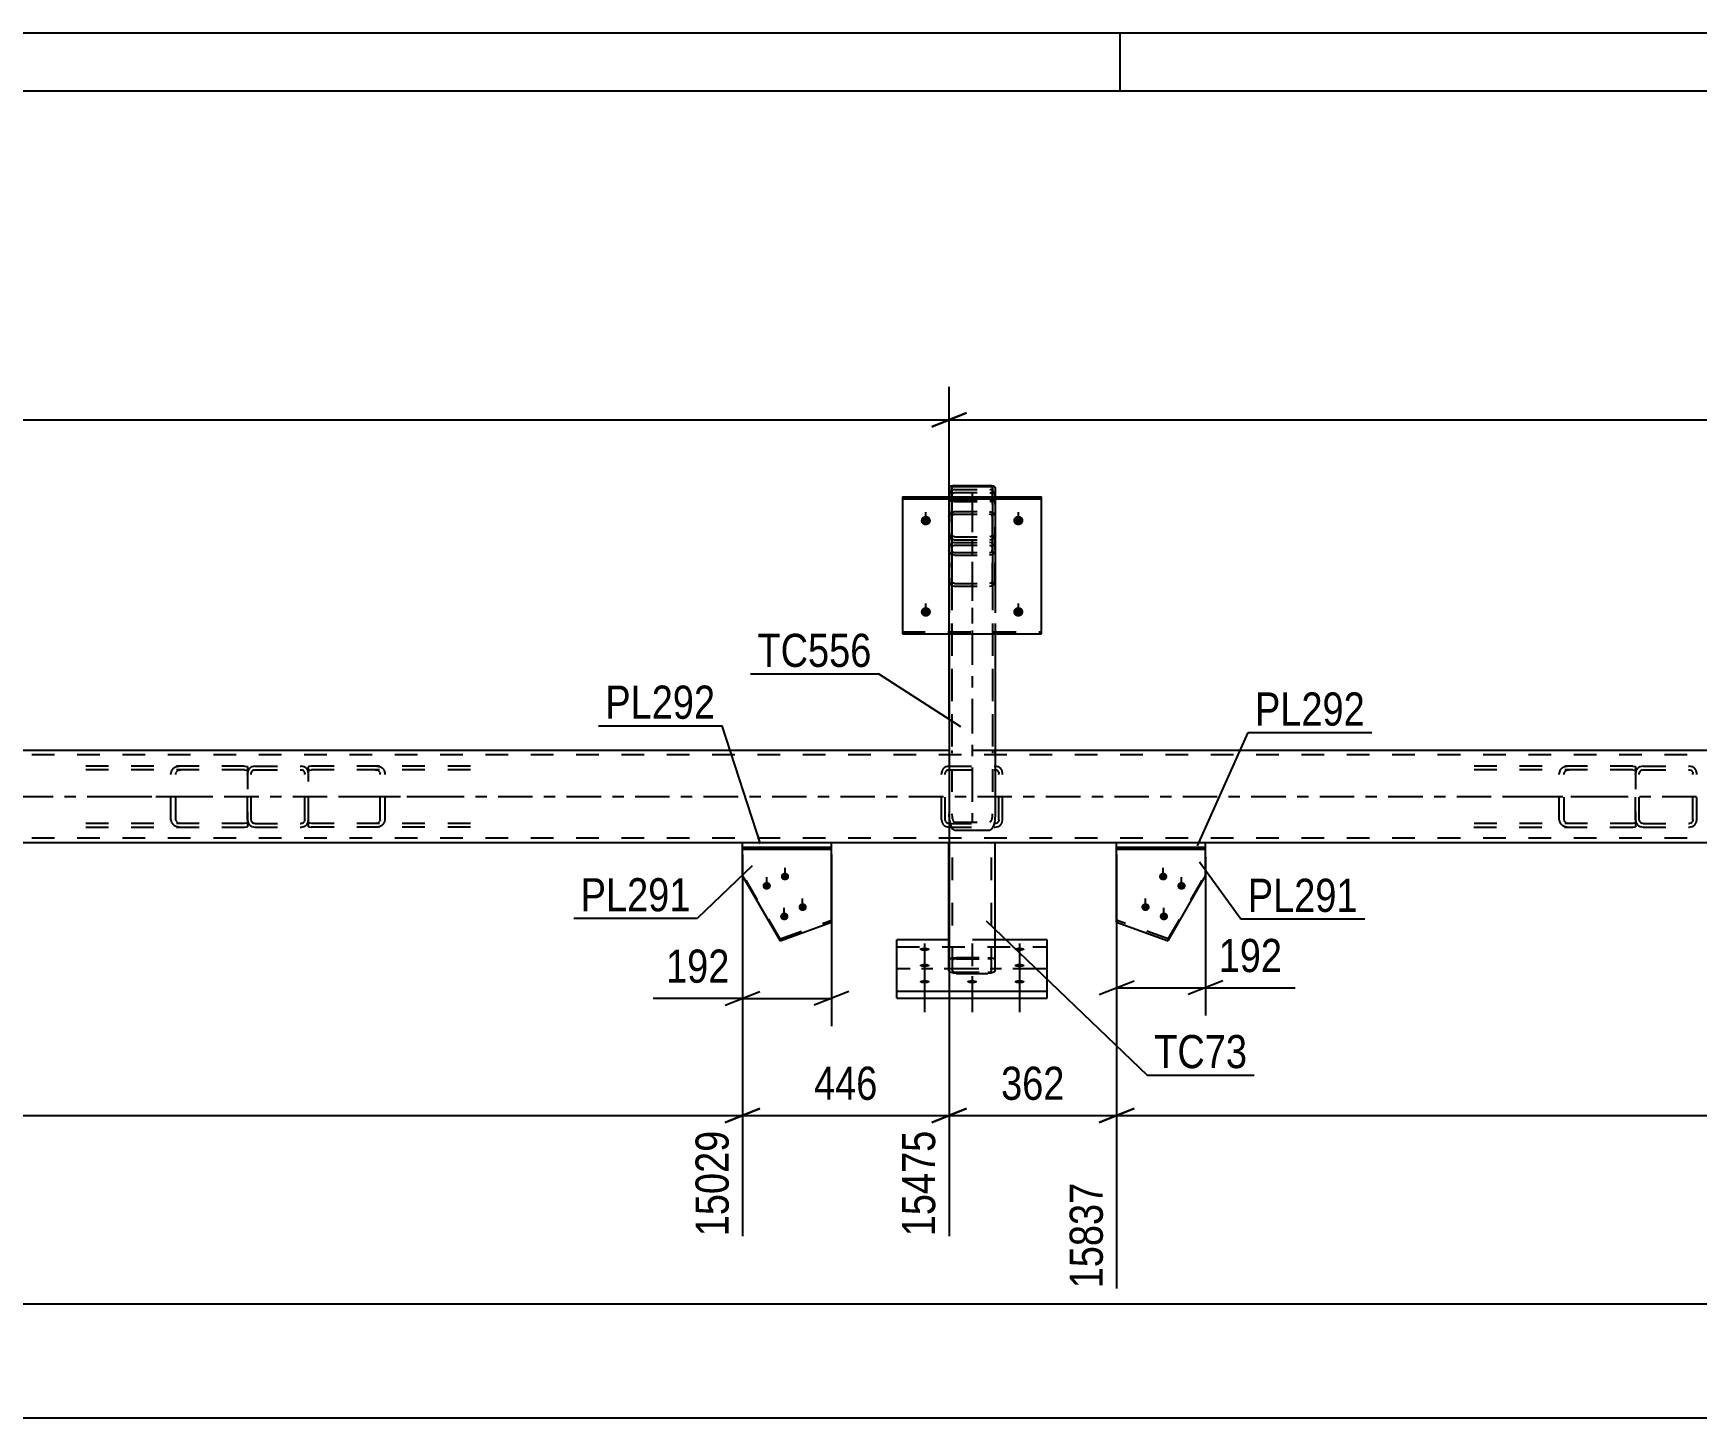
# Model space of a CAD drawing. Header units: millimetres. Extents: x -135 to 1054, y -647 to 194.
# Drawn here: x 540.4 to 684.2, y 74.4 to 194 of the extents above; entities that cross this region are included whole.
import ezdxf

# ---------------------------------------------------------------- set-up
doc = ezdxf.new("R2010")
doc.units = ezdxf.units.MM
doc.linetypes.add('DXK_LINE_DOT2', pattern=[3.9198, 1.9599, -1.9599])
doc.linetypes.add('DXK_LINE_DOT3', pattern=[5.9187, 2.979, -0.9799, 0.9799, -0.9799])
doc.styles.add('Arial Narrow', font='ARIALN.TTF', dxfattribs={"height": 0.2})

# ---------------------------------------------------------------- blocks, each defined once
blk = doc.blocks.new('Unknown-122571314-1162')
at = {"color": 5, "linetype": 'Continuous'}
for p, q in [((1054.37, 194), (-134.63, 194)), ((634.37, 189), (634.37, 194)), ((1049.37, 189), (-129.63, 189))]:
    blk.add_line(p, q, dxfattribs=at)
blk = doc.blocks.new('Part-122571314-6739 - 6554')
at = {"color": 2, "linetype": 'Continuous'}
for p, q in [((615.07, 110.61), (615.07, 115.66)), ((619.57, 115.66), (615.07, 115.66)), ((628.07, 115.66), (623.57, 115.66)), ((628.07, 110.61), (628.07, 115.66)), ((615.07, 111.22), (628.07, 111.22)), ((615.07, 110.61), (628.07, 110.61))]:
    blk.add_line(p, q, dxfattribs=at)
at = {"color": 7, "linetype": 'DXK_LINE_DOT2'}
for p, q in [((615.07, 115.06), (628.07, 115.06)), ((623.57, 115.66), (619.57, 115.66))]:
    blk.add_line(p, q, dxfattribs=at)
at = {"color": 7, "linetype": 'DXK_LINE_DOT3'}
blk.add_line((628.07, 113.14), (615.07, 113.14), dxfattribs=at)
blk = doc.blocks.new('Bolt-122571314-6560 - 6554')
at = {"linetype": 'Continuous'}
for points in [[(638.09, 121.47), (638.17, 121.46), (638.24, 121.44), (638.3, 121.4), (638.36, 121.35), (638.4, 121.3), (638.43, 121.23), (638.45, 121.16), (638.45, 121.09), (638.43, 121.02), (638.4, 120.96), (638.36, 120.9), (638.3, 120.85), (638.24, 120.82), (638.17, 120.8), (638.09, 120.79), (638.02, 120.8), (637.95, 120.82), (637.88, 120.85), (637.82, 120.9), (637.78, 120.96), (637.75, 121.02), (637.73, 121.09), (637.73, 121.16), (637.75, 121.23), (637.78, 121.3), (637.82, 121.35), (637.88, 121.4), (637.95, 121.44), (638.02, 121.46)], [(639.67, 120.66), (639.75, 120.65), (639.82, 120.63), (639.89, 120.59), (639.94, 120.55), (639.99, 120.49), (640.02, 120.42), (640.03, 120.36), (640.03, 120.28), (640.02, 120.22), (639.99, 120.15), (639.94, 120.09), (639.89, 120.05), (639.82, 120.01), (639.75, 119.99), (639.67, 119.98), (639.6, 119.99), (639.53, 120.01), (639.46, 120.05), (639.41, 120.09), (639.36, 120.15), (639.33, 120.22), (639.32, 120.28), (639.32, 120.36), (639.33, 120.42), (639.36, 120.49), (639.41, 120.55), (639.46, 120.59), (639.53, 120.63), (639.6, 120.65)], [(636.57, 118.82), (636.64, 118.81), (636.71, 118.79), (636.78, 118.76), (636.83, 118.71), (636.88, 118.65), (636.91, 118.59), (636.92, 118.52), (636.92, 118.45), (636.91, 118.38), (636.88, 118.31), (636.83, 118.26), (636.78, 118.21), (636.71, 118.17), (636.64, 118.15), (636.57, 118.15), (636.49, 118.15), (636.42, 118.17), (636.35, 118.21), (636.3, 118.26), (636.25, 118.31), (636.22, 118.38), (636.21, 118.45), (636.21, 118.52), (636.22, 118.59), (636.25, 118.65), (636.3, 118.71), (636.35, 118.76), (636.42, 118.79), (636.49, 118.81)], [(638.15, 118.02), (638.22, 118.01), (638.29, 117.99), (638.36, 117.95), (638.41, 117.9), (638.46, 117.85), (638.49, 117.78), (638.51, 117.71), (638.51, 117.64), (638.49, 117.57), (638.46, 117.51), (638.41, 117.45), (638.36, 117.4), (638.29, 117.37), (638.22, 117.35), (638.15, 117.34), (638.07, 117.35), (638, 117.37), (637.94, 117.4), (637.88, 117.45), (637.84, 117.51), (637.81, 117.57), (637.79, 117.64), (637.79, 117.71), (637.81, 117.78), (637.84, 117.85), (637.88, 117.9), (637.94, 117.95), (638, 117.99), (638.07, 118.01)]]:
    blk.add_hatch(color=1, dxfattribs=at).paths.add_polyline_path(points)
at = {"color": 1, "linetype": 'Continuous'}
for p, q in [((638.09, 120.85), (638.09, 121.88)), ((639.67, 120.05), (639.67, 121.07)), ((636.57, 118.21), (636.57, 119.24)), ((638.15, 117.4), (638.15, 118.43))]:
    blk.add_line(p, q, dxfattribs=at)
blk = doc.blocks.new('Bolt-122571314-6561 - 6554')
at = {"linetype": 'Continuous'}
for points in [[(617.47, 114.69), (617.38, 114.69), (617.29, 114.7), (617.21, 114.72), (617.15, 114.74), (617.09, 114.77), (617.05, 114.79), (617.04, 114.83), (617.04, 114.86), (617.05, 114.89), (617.09, 114.92), (617.15, 114.94), (617.21, 114.96), (617.29, 114.98), (617.38, 114.99), (617.47, 114.99), (617.56, 114.99), (617.65, 114.98), (617.73, 114.96), (617.8, 114.94), (617.85, 114.92), (617.89, 114.89), (617.91, 114.86), (617.91, 114.83), (617.89, 114.79), (617.85, 114.77), (617.8, 114.74), (617.73, 114.72), (617.65, 114.7), (617.56, 114.69)], [(625.67, 114.69), (625.58, 114.69), (625.49, 114.7), (625.41, 114.72), (625.35, 114.74), (625.29, 114.77), (625.25, 114.79), (625.24, 114.83), (625.24, 114.86), (625.25, 114.89), (625.29, 114.92), (625.35, 114.94), (625.41, 114.96), (625.49, 114.98), (625.58, 114.99), (625.67, 114.99), (625.76, 114.99), (625.85, 114.98), (625.93, 114.96), (626, 114.94), (626.05, 114.92), (626.09, 114.89), (626.11, 114.86), (626.11, 114.83), (626.09, 114.79), (626.05, 114.77), (626, 114.74), (625.93, 114.72), (625.85, 114.7), (625.76, 114.69)], [(617.47, 113.29), (617.38, 113.29), (617.29, 113.3), (617.21, 113.32), (617.15, 113.34), (617.09, 113.36), (617.05, 113.39), (617.04, 113.42), (617.04, 113.45), (617.05, 113.49), (617.09, 113.51), (617.15, 113.54), (617.21, 113.56), (617.29, 113.58), (617.38, 113.59), (617.47, 113.59), (617.56, 113.59), (617.65, 113.58), (617.73, 113.56), (617.8, 113.54), (617.85, 113.51), (617.89, 113.49), (617.91, 113.45), (617.91, 113.42), (617.89, 113.39), (617.85, 113.36), (617.8, 113.34), (617.73, 113.32), (617.65, 113.3), (617.56, 113.29)], [(617.47, 111.89), (617.38, 111.89), (617.29, 111.9), (617.21, 111.91), (617.15, 111.94), (617.09, 111.96), (617.05, 111.99), (617.04, 112.02), (617.04, 112.05), (617.05, 112.08), (617.09, 112.11), (617.15, 112.14), (617.21, 112.16), (617.29, 112.17), (617.38, 112.18), (617.47, 112.19), (617.56, 112.18), (617.65, 112.17), (617.73, 112.16), (617.8, 112.14), (617.85, 112.11), (617.89, 112.08), (617.91, 112.05), (617.91, 112.02), (617.89, 111.99), (617.85, 111.96), (617.8, 111.94), (617.73, 111.91), (617.65, 111.9), (617.56, 111.89)], [(621.57, 111.89), (621.48, 111.89), (621.39, 111.9), (621.31, 111.91), (621.25, 111.94), (621.19, 111.96), (621.15, 111.99), (621.14, 112.02), (621.14, 112.05), (621.15, 112.08), (621.19, 112.11), (621.25, 112.14), (621.31, 112.16), (621.39, 112.17), (621.48, 112.18), (621.57, 112.19), (621.66, 112.18), (621.75, 112.17), (621.83, 112.16), (621.9, 112.14), (621.95, 112.11), (621.99, 112.08), (622.01, 112.05), (622.01, 112.02), (621.99, 111.99), (621.95, 111.96), (621.9, 111.94), (621.83, 111.91), (621.75, 111.9), (621.66, 111.89)], [(625.67, 113.29), (625.58, 113.29), (625.49, 113.3), (625.41, 113.32), (625.35, 113.34), (625.29, 113.36), (625.25, 113.39), (625.24, 113.42), (625.24, 113.45), (625.25, 113.49), (625.29, 113.51), (625.35, 113.54), (625.41, 113.56), (625.49, 113.58), (625.58, 113.59), (625.67, 113.59), (625.76, 113.59), (625.85, 113.58), (625.93, 113.56), (626, 113.54), (626.05, 113.51), (626.09, 113.49), (626.11, 113.45), (626.11, 113.42), (626.09, 113.39), (626.05, 113.36), (626, 113.34), (625.93, 113.32), (625.85, 113.3), (625.76, 113.29)], [(625.67, 111.89), (625.58, 111.89), (625.49, 111.9), (625.41, 111.91), (625.35, 111.94), (625.29, 111.96), (625.25, 111.99), (625.24, 112.02), (625.24, 112.05), (625.25, 112.08), (625.29, 112.11), (625.35, 112.14), (625.41, 112.16), (625.49, 112.17), (625.58, 112.18), (625.67, 112.19), (625.76, 112.18), (625.85, 112.17), (625.93, 112.16), (626, 112.14), (626.05, 112.11), (626.09, 112.08), (626.11, 112.05), (626.11, 112.02), (626.09, 111.99), (626.05, 111.96), (626, 111.94), (625.93, 111.91), (625.85, 111.9), (625.76, 111.89)]]:
    blk.add_hatch(color=1, dxfattribs=at).paths.add_polyline_path(points)
at = {"color": 1, "linetype": 'Continuous'}
for p, q in [((617.47, 115.33), (617.47, 112.21)), ((625.67, 115.33), (625.67, 112.21)), ((617.47, 113.93), (617.47, 110.81)), ((625.67, 113.93), (625.67, 110.81)), ((617.47, 112.53), (617.47, 109.41)), ((621.57, 112.53), (621.57, 109.41)), ((625.67, 112.53), (625.67, 109.41))]:
    blk.add_line(p, q, dxfattribs=at)
at = {"color": 1, "linetype": 'DXK_LINE_DOT2'}
blk.add_line((621.57, 115.33), (621.57, 112.21), dxfattribs=at)
blk = doc.blocks.new('Part-122571314-6630 - 6554')
at = {"color": 7, "linetype": 'DXK_LINE_DOT2'}
for p, q in [((678.98, 130.28), (678.93, 130.03)), ((678.93, 126.03), (678.93, 130.03)), ((679.25, 130.03), (679.28, 130.15)), ((679.25, 126.03), (679.25, 130.03)), ((679.57, 130.67), (679.33, 130.62)), ((679.45, 130.33), (679.57, 130.35)), ((679.57, 130.67), (683.57, 130.67)), ((679.57, 130.35), (683.57, 130.35)), ((683.82, 130.62), (683.57, 130.67)), ((683.57, 130.35), (683.7, 130.33)), ((683.87, 130.15), (683.89, 130.03)), ((683.89, 126.03), (683.89, 130.03)), ((684.21, 130.03), (684.16, 130.28)), ((684.21, 126.03), (684.21, 130.03)), ((678.93, 126.03), (678.98, 125.79)), ((679.28, 125.91), (679.25, 126.03)), ((679.33, 125.44), (679.57, 125.39)), ((679.57, 125.71), (679.45, 125.74)), ((679.57, 125.71), (683.57, 125.71)), ((679.57, 125.39), (683.57, 125.39)), ((683.7, 125.74), (683.57, 125.71)), ((683.57, 125.39), (683.82, 125.44)), ((683.89, 126.03), (683.87, 125.91)), ((684.16, 125.79), (684.21, 126.03))]:
    blk.add_line(p, q, dxfattribs=at)
at = {"color": 7, "linetype": 'DXK_LINE_DOT3'}
blk.add_line((681.57, 128.03), (681.57, 128.03), dxfattribs=at)
at = {"color": 7, "linetype": 'DXK_LINE_DOT2'}
for centre, radius, start, end in [((679.57, 130.03), 0.64, 112.5, 157.5), ((679.57, 130.03), 0.32, 112.5, 157.5), ((683.57, 130.03), 0.32, 22.5, 67.5), ((683.57, 130.03), 0.64, 22.5, 67.5), ((679.57, 126.03), 0.64, 202.5, 247.5), ((679.57, 126.03), 0.32, 202.5, 247.5), ((683.57, 126.03), 0.32, 292.5, 337.5), ((683.57, 126.03), 0.64, 292.5, 337.5)]:
    blk.add_arc(centre, radius, start, end, dxfattribs=at)
blk = doc.blocks.new('Part-122571314-6631 - 6554')
at = {"color": 7, "linetype": 'DXK_LINE_DOT2'}
for p, q in [((558.98, 130.28), (558.93, 130.03)), ((558.93, 126.03), (558.93, 130.03)), ((559.25, 130.03), (559.28, 130.15)), ((559.25, 126.03), (559.25, 130.03)), ((559.57, 130.67), (559.33, 130.62)), ((559.45, 130.33), (559.57, 130.35)), ((559.57, 130.67), (563.57, 130.67)), ((559.57, 130.35), (563.57, 130.35)), ((563.82, 130.62), (563.57, 130.67)), ((563.57, 130.35), (563.7, 130.33)), ((563.87, 130.15), (563.89, 130.03)), ((563.89, 126.03), (563.89, 130.03)), ((564.21, 130.03), (564.16, 130.28)), ((564.21, 126.03), (564.21, 130.03)), ((558.93, 126.03), (558.98, 125.79)), ((559.28, 125.91), (559.25, 126.03)), ((559.33, 125.44), (559.57, 125.39)), ((559.57, 125.71), (559.45, 125.74)), ((559.57, 125.71), (563.57, 125.71)), ((559.57, 125.39), (563.57, 125.39)), ((563.7, 125.74), (563.57, 125.71)), ((563.57, 125.39), (563.82, 125.44)), ((563.89, 126.03), (563.87, 125.91)), ((564.16, 125.79), (564.21, 126.03))]:
    blk.add_line(p, q, dxfattribs=at)
at = {"color": 7, "linetype": 'DXK_LINE_DOT3'}
blk.add_line((561.57, 128.03), (561.57, 128.03), dxfattribs=at)
at = {"color": 7, "linetype": 'DXK_LINE_DOT2'}
for centre, radius, start, end in [((559.57, 130.03), 0.64, 112.5, 157.5), ((559.57, 130.03), 0.32, 112.5, 157.5), ((563.57, 130.03), 0.32, 22.5, 67.5), ((563.57, 130.03), 0.64, 22.5, 67.5), ((559.57, 126.03), 0.64, 202.5, 247.5), ((559.57, 126.03), 0.32, 202.5, 247.5), ((563.57, 126.03), 0.32, 292.5, 337.5), ((563.57, 126.03), 0.64, 292.5, 337.5)]:
    blk.add_arc(centre, radius, start, end, dxfattribs=at)
blk = doc.blocks.new('Part-122571314-6567 - 6554')
at = {"color": 7, "linetype": 'DXK_LINE_DOT2'}
for p, q in [((619.62, 154.24), (619.58, 154.04)), ((619.58, 154.04), (619.58, 150.75)), ((619.73, 154.41), (619.62, 154.24)), ((619.88, 154.52), (619.73, 154.41)), ((619.82, 154.04), (619.84, 154.14)), ((619.82, 154.04), (619.82, 149.36)), ((619.82, 150.75), (619.82, 154.04)), ((619.84, 154.14), (619.89, 154.23)), ((620.06, 154.56), (619.88, 154.52)), ((619.89, 154.23), (619.97, 154.28)), ((619.97, 154.28), (620.06, 154.3)), ((620.06, 154.56), (623.1, 154.56)), ((620.06, 154.3), (623.1, 154.3)), ((623.29, 154.52), (623.1, 154.56)), ((623.1, 154.3), (623.2, 154.28)), ((623.2, 154.28), (623.27, 154.23)), ((623.27, 154.23), (623.33, 154.14)), ((623.44, 154.41), (623.29, 154.52)), ((623.33, 154.14), (623.34, 154.04)), ((623.34, 149.36), (623.34, 154.04)), ((623.34, 150.75), (623.34, 154.04)), ((623.55, 154.24), (623.44, 154.41)), ((623.58, 154.04), (623.55, 154.24)), ((623.58, 154.04), (623.58, 150.75)), ((623.58, 149.36), (623.58, 153.93)), ((619.58, 149.36), (619.58, 153.71)), ((619.58, 146.28), (619.58, 150.75)), ((619.58, 150.75), (619.62, 150.55)), ((619.62, 150.55), (619.73, 150.38)), ((619.73, 150.38), (619.88, 150.27)), ((619.82, 146.28), (619.82, 150.75)), ((619.84, 150.65), (619.82, 150.75)), ((619.89, 150.57), (619.84, 150.65)), ((619.88, 150.27), (620.06, 150.23)), ((619.97, 150.51), (619.89, 150.57)), ((620.06, 150.49), (619.97, 150.51)), ((620.06, 150.49), (623.1, 150.49)), ((620.06, 150.23), (623.1, 150.23)), ((623.2, 150.51), (623.1, 150.49)), ((623.1, 150.23), (623.29, 150.27)), ((623.27, 150.57), (623.2, 150.51)), ((623.33, 150.65), (623.27, 150.57)), ((623.29, 150.27), (623.44, 150.38)), ((623.34, 150.75), (623.33, 150.65)), ((623.34, 146.28), (623.34, 150.75)), ((623.44, 150.38), (623.55, 150.55)), ((623.55, 150.55), (623.58, 150.75)), ((623.58, 146.28), (623.58, 150.75))]:
    blk.add_line(p, q, dxfattribs=at)
blk = doc.blocks.new('Part-122571314-6576 - 6554')
at = {"color": 2, "linetype": 'Continuous'}
for p, q in [((641.76, 124.03), (634.07, 124.03)), ((634.07, 123.63), (634.07, 124.03)), ((641.76, 123.63), (641.76, 124.03)), ((641.76, 123.63), (634.07, 123.63))]:
    blk.add_line(p, q, dxfattribs=at)
blk = doc.blocks.new('Part-122571314-6581 - 6554')
at = {"color": 7, "linetype": 'DXK_LINE_DOT2'}
for p, q in [((619.61, 152.38), (619.71, 152.52)), ((619.71, 152.52), (619.87, 152.62)), ((619.87, 152.62), (620.05, 152.66)), ((620.05, 152.43), (619.96, 152.41)), ((620.05, 152.66), (623.09, 152.66)), ((620.05, 152.43), (623.09, 152.43)), ((623.09, 152.66), (623.28, 152.62)), ((623.18, 152.41), (623.09, 152.43)), ((623.28, 152.62), (623.43, 152.52)), ((623.43, 152.52), (623.54, 152.38)), ((619.57, 152.21), (619.61, 152.38)), ((619.57, 152.21), (619.57, 146.67)), ((619.83, 152.29), (619.81, 152.21)), ((619.81, 152.21), (619.81, 146.67)), ((619.88, 152.36), (619.83, 152.29)), ((619.96, 152.41), (619.88, 152.36)), ((623.26, 152.36), (623.18, 152.41)), ((623.31, 152.29), (623.26, 152.36)), ((623.33, 152.21), (623.31, 152.29)), ((623.33, 152.21), (623.33, 146.67)), ((623.54, 152.38), (623.57, 152.21)), ((623.57, 152.21), (623.57, 146.67)), ((619.61, 149.7), (619.57, 149.53)), ((619.71, 149.85), (619.61, 149.7)), ((619.87, 149.95), (619.71, 149.85)), ((619.81, 149.53), (619.83, 149.62)), ((619.83, 149.62), (619.88, 149.69)), ((620.05, 149.98), (619.87, 149.95)), ((619.88, 149.69), (619.96, 149.74)), ((619.96, 149.74), (620.05, 149.76)), ((620.05, 149.98), (623.09, 149.98)), ((620.05, 149.76), (623.09, 149.76)), ((623.28, 149.95), (623.09, 149.98)), ((623.09, 149.76), (623.18, 149.74)), ((623.18, 149.74), (623.26, 149.69)), ((623.26, 149.69), (623.31, 149.62)), ((623.43, 149.85), (623.28, 149.95)), ((623.31, 149.62), (623.33, 149.53)), ((623.54, 149.7), (623.43, 149.85)), ((623.57, 149.53), (623.54, 149.7)), ((619.61, 149.18), (619.57, 149.35)), ((619.71, 149.03), (619.61, 149.18)), ((619.87, 148.93), (619.71, 149.03)), ((619.81, 149.35), (619.83, 149.26)), ((619.83, 149.26), (619.88, 149.19)), ((620.05, 148.9), (619.87, 148.93)), ((619.88, 149.19), (619.96, 149.14)), ((619.96, 149.14), (620.05, 149.12)), ((620.05, 149.12), (623.09, 149.12)), ((620.05, 148.9), (623.09, 148.9)), ((623.09, 149.12), (623.18, 149.14)), ((623.28, 148.93), (623.09, 148.9)), ((623.18, 149.14), (623.26, 149.19)), ((623.26, 149.19), (623.31, 149.26)), ((623.43, 149.03), (623.28, 148.93)), ((623.31, 149.26), (623.33, 149.35)), ((623.54, 149.18), (623.43, 149.03)), ((623.57, 149.35), (623.54, 149.18)), ((619.57, 146.67), (619.61, 146.5)), ((619.83, 146.59), (619.81, 146.67)), ((623.33, 146.67), (623.31, 146.59)), ((623.54, 146.5), (623.57, 146.67)), ((619.61, 146.5), (619.71, 146.35)), ((619.71, 146.35), (619.87, 146.26)), ((619.88, 146.51), (619.83, 146.59)), ((619.87, 146.26), (620.05, 146.22)), ((619.96, 146.47), (619.88, 146.51)), ((620.05, 146.45), (619.96, 146.47)), ((620.05, 146.45), (623.09, 146.45)), ((620.05, 146.22), (623.09, 146.22)), ((623.18, 146.47), (623.09, 146.45)), ((623.09, 146.22), (623.28, 146.26)), ((623.26, 146.51), (623.18, 146.47)), ((623.31, 146.59), (623.26, 146.51)), ((623.28, 146.26), (623.43, 146.35)), ((623.43, 146.35), (623.54, 146.5))]:
    blk.add_line(p, q, dxfattribs=at)
blk = doc.blocks.new('Part-122571314-6636 - 6554')
at = {"color": 7, "linetype": 'DXK_LINE_DOT2'}
for p, q in [((564.47, 130.67), (564.21, 130.63)), ((564.21, 125.43), (564.21, 130.63)), ((564.21, 130.28), (564.3, 130.33)), ((564.3, 130.33), (564.47, 130.35)), ((578.2, 130.67), (564.47, 130.67)), ((578.2, 130.35), (564.47, 130.35)), ((570.3, 130.62), (569.96, 130.67)), ((569.96, 130.35), (570.13, 130.33)), ((570.37, 130.15), (570.4, 130.03)), ((570.4, 126.03), (570.4, 130.03)), ((570.84, 130.03), (570.77, 130.28)), ((570.84, 126.03), (570.84, 130.03)), ((564.3, 125.74), (564.21, 125.78)), ((564.21, 125.43), (564.47, 125.39)), ((564.47, 125.71), (564.3, 125.74)), ((578.2, 125.71), (564.47, 125.71)), ((578.2, 125.39), (564.47, 125.39)), ((570.13, 125.74), (569.96, 125.71)), ((569.96, 125.39), (570.3, 125.44)), ((570.4, 126.03), (570.37, 125.91)), ((570.77, 125.79), (570.84, 126.03))]:
    blk.add_line(p, q, dxfattribs=at)
at = {"color": 7, "linetype": 'DXK_LINE_DOT3'}
blk.add_line((567.22, 128.03), (575.45, 128.03), dxfattribs=at)
at = {"color": 7, "linetype": 'DXK_LINE_DOT2'}
for centre, radius, start, end in [((570.03, 129.94), 0.401, 32.4104, 75.4453), ((570.1, 129.85), 0.802, 32.4104, 75.4453), ((570.03, 126.12), 0.401, 284.5547, 327.5896), ((570.1, 126.22), 0.802, 284.5547, 327.5896)]:
    blk.add_arc(centre, radius, start, end, dxfattribs=at)
blk = doc.blocks.new('Part-122571314-6639 - 6554')
at = {"color": 7, "linetype": 'DXK_LINE_DOT2'}
for p, q in [((558.68, 130.67), (544.95, 130.67)), ((558.68, 130.35), (544.95, 130.35)), ((552.37, 130.28), (552.31, 130.03)), ((552.31, 126.03), (552.31, 130.03)), ((552.75, 130.03), (552.78, 130.15)), ((552.75, 126.03), (552.75, 130.03)), ((553.18, 130.67), (552.85, 130.62)), ((553.02, 130.33), (553.18, 130.35)), ((558.68, 130.67), (558.93, 130.63)), ((558.68, 130.35), (558.84, 130.33)), ((558.84, 130.33), (558.93, 130.28)), ((558.93, 130.63), (558.93, 125.43)), ((558.68, 125.71), (544.95, 125.71)), ((544.95, 125.39), (558.68, 125.39)), ((552.31, 126.03), (552.37, 125.79)), ((552.78, 125.91), (552.75, 126.03)), ((552.85, 125.44), (553.18, 125.39)), ((553.18, 125.71), (553.02, 125.74)), ((558.84, 125.74), (558.68, 125.71)), ((558.68, 125.39), (558.93, 125.43)), ((558.93, 125.78), (558.84, 125.74))]:
    blk.add_line(p, q, dxfattribs=at)
at = {"color": 7, "linetype": 'DXK_LINE_DOT3'}
blk.add_line((547.69, 128.03), (555.93, 128.03), dxfattribs=at)
at = {"color": 7, "linetype": 'DXK_LINE_DOT2'}
for centre, radius, start, end in [((553.05, 129.85), 0.802, 104.5547, 147.5896), ((553.12, 129.94), 0.401, 104.5547, 147.5896), ((553.05, 126.22), 0.802, 212.4104, 255.4453), ((553.12, 126.12), 0.401, 212.4104, 255.4453)]:
    blk.add_arc(centre, radius, start, end, dxfattribs=at)
blk = doc.blocks.new('Bolt-122571314-6775 - 6554')
at = {"linetype": 'Continuous'}
for points in [[(625.57, 152.3), (625.66, 152.29), (625.75, 152.26), (625.83, 152.22), (625.9, 152.16), (625.95, 152.09), (625.99, 152.01), (626.01, 151.93), (626.01, 151.84), (625.99, 151.76), (625.95, 151.68), (625.9, 151.61), (625.83, 151.55), (625.75, 151.51), (625.66, 151.48), (625.57, 151.47), (625.48, 151.48), (625.39, 151.51), (625.31, 151.55), (625.25, 151.61), (625.19, 151.68), (625.15, 151.76), (625.14, 151.84), (625.14, 151.93), (625.15, 152.01), (625.19, 152.09), (625.25, 152.16), (625.31, 152.22), (625.39, 152.26), (625.48, 152.29)], [(625.57, 144.41), (625.66, 144.4), (625.75, 144.37), (625.83, 144.33), (625.9, 144.27), (625.95, 144.2), (625.99, 144.12), (626.01, 144.04), (626.01, 143.95), (625.99, 143.86), (625.95, 143.79), (625.9, 143.72), (625.83, 143.66), (625.75, 143.61), (625.66, 143.59), (625.57, 143.58), (625.48, 143.59), (625.39, 143.61), (625.31, 143.66), (625.25, 143.72), (625.19, 143.79), (625.15, 143.86), (625.14, 143.95), (625.14, 144.04), (625.15, 144.12), (625.19, 144.2), (625.25, 144.27), (625.31, 144.33), (625.39, 144.37), (625.48, 144.4)]]:
    blk.add_hatch(color=1, dxfattribs=at).paths.add_polyline_path(points)
at = {"color": 1, "linetype": 'Continuous'}
for p, q in [((625.57, 151.54), (625.57, 152.61)), ((625.57, 143.65), (625.57, 144.72))]:
    blk.add_line(p, q, dxfattribs=at)
blk = doc.blocks.new('Part-122571314-6648 - 6554')
at = {"color": 7, "linetype": 'DXK_LINE_DOT2'}
for p, q in [((601.73, 123.63), (601.73, 123.65)), ((601.73, 123.65), (609.43, 123.65)), ((601.73, 123.63), (601.73, 123.65)), ((609.43, 123.63), (609.43, 123.65)), ((609.43, 123.63), (609.43, 123.65)), ((604.97, 115.73), (601.73, 121.35)), ((604.97, 115.73), (609.43, 117.35)), ((604.97, 115.56), (604.97, 115.73))]:
    blk.add_line(p, q, dxfattribs=at)
at = {"color": 2, "linetype": 'Continuous'}
for p, q in [((601.73, 121.18), (601.73, 123.63)), ((601.73, 123.49), (609.43, 123.49)), ((609.43, 117.18), (609.43, 123.63)), ((601.73, 121.18), (604.97, 115.56)), ((604.97, 115.56), (609.43, 117.18))]:
    blk.add_line(p, q, dxfattribs=at)
blk = doc.blocks.new('Part-122571314-6649 - 6554')
at = {"color": 7, "linetype": 'DXK_LINE_DOT2'}
for p, q in [((634.07, 123.63), (634.07, 123.65)), ((634.07, 123.65), (641.76, 123.65)), ((634.07, 123.63), (634.07, 123.65)), ((641.76, 123.63), (641.76, 123.65)), ((641.76, 123.63), (641.76, 123.65)), ((638.52, 115.73), (641.76, 121.34)), ((638.52, 115.73), (634.07, 117.35)), ((638.52, 115.56), (638.52, 115.73))]:
    blk.add_line(p, q, dxfattribs=at)
at = {"color": 2, "linetype": 'Continuous'}
for p, q in [((634.07, 117.18), (634.07, 123.63)), ((634.07, 123.49), (641.76, 123.49)), ((641.76, 121.18), (641.76, 123.63)), ((638.52, 115.56), (641.76, 121.18)), ((634.07, 117.18), (638.52, 115.56))]:
    blk.add_line(p, q, dxfattribs=at)
blk = doc.blocks.new('Part-122571314-6656 - 6554')
at = {"color": 7, "linetype": 'DXK_LINE_DOT2'}
for p, q in [((820.57, 131.63), (0.57, 131.63)), ((623.58, 132.03), (619.58, 132.03)), ((820.57, 124.43), (0.57, 124.43)), ((609.43, 124.03), (601.73, 124.03)), ((623.51, 124.03), (619.63, 124.03)), ((641.76, 124.03), (634.07, 124.03))]:
    blk.add_line(p, q, dxfattribs=at)
at = {"color": 2, "linetype": 'Continuous'}
for p, q in [((619.58, 132.03), (443.57, 132.03)), ((799.57, 132.03), (623.58, 132.03)), ((601.73, 124.03), (472.25, 124.03)), ((619.63, 124.03), (609.43, 124.03)), ((634.07, 124.03), (623.51, 124.03)), ((770.93, 124.03), (641.76, 124.03))]:
    blk.add_line(p, q, dxfattribs=at)
at = {"color": 7, "linetype": 'DXK_LINE_DOT3'}
blk.add_line((0.57, 128.03), (820.57, 128.03), dxfattribs=at)
blk = doc.blocks.new('Part-122571314-6674 - 6554')
at = {"color": 7, "linetype": 'DXK_LINE_DOT2'}
for p, q in [((678.68, 130.67), (664.95, 130.67)), ((678.68, 130.35), (664.95, 130.35)), ((672.37, 130.28), (672.31, 130.03)), ((672.31, 126.03), (672.31, 130.03)), ((672.75, 130.03), (672.78, 130.15)), ((672.75, 126.03), (672.75, 130.03)), ((673.18, 130.67), (672.85, 130.62)), ((673.02, 130.33), (673.18, 130.35)), ((678.68, 130.67), (678.93, 130.63)), ((678.68, 130.35), (678.84, 130.33)), ((678.84, 130.33), (678.93, 130.28)), ((678.93, 130.63), (678.93, 125.43)), ((678.68, 125.71), (664.95, 125.71)), ((664.95, 125.39), (678.68, 125.39)), ((672.31, 126.03), (672.37, 125.79)), ((672.78, 125.91), (672.75, 126.03)), ((672.85, 125.44), (673.18, 125.39)), ((673.18, 125.71), (673.02, 125.74)), ((678.84, 125.74), (678.68, 125.71)), ((678.68, 125.39), (678.93, 125.43)), ((678.93, 125.78), (678.84, 125.74))]:
    blk.add_line(p, q, dxfattribs=at)
at = {"color": 7, "linetype": 'DXK_LINE_DOT3'}
blk.add_line((667.69, 128.03), (675.93, 128.03), dxfattribs=at)
at = {"color": 7, "linetype": 'DXK_LINE_DOT2'}
for centre, radius, start, end in [((673.05, 129.85), 0.802, 104.5547, 147.5896), ((673.12, 129.94), 0.401, 104.5547, 147.5896), ((673.05, 126.22), 0.802, 212.4104, 255.4453), ((673.12, 126.12), 0.401, 212.4104, 255.4453)]:
    blk.add_arc(centre, radius, start, end, dxfattribs=at)
blk = doc.blocks.new('Part-122571314-6744 - 6554')
at = {"color": 2, "linetype": 'Continuous'}
for p, q in [((619.62, 154.81), (619.58, 154.75)), ((619.58, 154.75), (619.58, 153.93)), ((619.73, 154.87), (619.62, 154.81)), ((619.88, 154.9), (619.73, 154.87)), ((619.82, 154.75), (619.84, 154.78)), ((619.82, 153.93), (619.82, 154.75)), ((619.84, 154.78), (619.89, 154.81)), ((620.06, 154.91), (619.88, 154.9)), ((619.89, 154.81), (619.97, 154.83)), ((619.97, 154.83), (620.06, 154.83)), ((620.06, 154.91), (623.1, 154.91)), ((620.06, 154.83), (623.1, 154.83)), ((623.29, 154.9), (623.1, 154.91)), ((623.1, 154.83), (623.2, 154.83)), ((623.2, 154.83), (623.27, 154.81)), ((623.27, 154.81), (623.33, 154.78)), ((623.44, 154.87), (623.29, 154.9)), ((623.33, 154.78), (623.34, 154.75)), ((623.34, 153.93), (623.34, 154.75)), ((623.55, 154.81), (623.44, 154.87)), ((623.58, 154.75), (623.55, 154.81)), ((623.58, 154.75), (623.58, 153.93)), ((619.58, 142.11), (619.58, 126.53)), ((623.58, 142.11), (623.58, 126.53)), ((619.62, 125.99), (619.58, 126.53)), ((620.06, 125.13), (619.88, 125.24)), ((620.06, 125.13), (623.1, 125.13)), ((623.29, 125.24), (623.1, 125.13)), ((623.58, 126.53), (623.55, 125.99))]:
    blk.add_line(p, q, dxfattribs=at)
at = {"color": 7, "linetype": 'DXK_LINE_DOT2'}
for p, q in [((619.58, 154.75), (619.58, 132.03)), ((619.58, 153.93), (619.58, 153.71)), ((619.82, 154.75), (619.82, 132.03)), ((619.82, 153.93), (619.82, 126.53)), ((623.34, 154.75), (623.34, 132.03)), ((623.34, 153.93), (623.34, 126.53)), ((623.58, 154.75), (623.58, 132.03)), ((623.58, 153.93), (623.58, 153.71)), ((619.58, 153.71), (619.58, 142.11)), ((619.58, 153.71), (619.62, 153.64)), ((619.62, 153.64), (619.73, 153.59)), ((619.73, 153.59), (619.88, 153.56)), ((619.84, 153.68), (619.82, 153.71)), ((619.89, 153.65), (619.84, 153.68)), ((619.88, 153.56), (620.06, 153.54)), ((619.97, 153.63), (619.89, 153.65)), ((620.06, 153.63), (619.97, 153.63)), ((620.06, 153.63), (623.1, 153.63)), ((620.06, 153.54), (623.1, 153.54)), ((623.2, 153.63), (623.1, 153.63)), ((623.1, 153.54), (623.29, 153.56)), ((623.27, 153.65), (623.2, 153.63)), ((623.33, 153.68), (623.27, 153.65)), ((623.29, 153.56), (623.44, 153.59)), ((623.34, 153.71), (623.33, 153.68)), ((623.44, 153.59), (623.55, 153.64)), ((623.55, 153.64), (623.58, 153.71)), ((623.58, 153.71), (623.58, 142.11)), ((623.58, 132.03), (619.58, 132.03)), ((619.58, 132.03), (619.58, 131.8)), ((619.82, 132.03), (619.82, 131.8)), ((623.34, 132.03), (623.34, 131.8)), ((623.58, 131.8), (623.58, 132.03)), ((619.82, 126.53), (619.84, 126.26)), ((619.97, 125.88), (620.06, 125.83)), ((620.06, 125.83), (623.1, 125.83)), ((623.1, 125.83), (623.2, 125.88)), ((623.33, 126.26), (623.34, 126.53))]:
    blk.add_line(p, q, dxfattribs=at)
at = {"color": 7, "linetype": 'DXK_LINE_DOT3'}
blk.add_line((621.58, 154.23), (621.58, 125.81), dxfattribs=at)
at = {"color": 2, "linetype": 'Continuous'}
for centre, start, end in [((621.24, 126.13), 184.6619, 213.1727), ((621.93, 126.13), 326.8277, 355.3387)]:
    blk.add_arc(centre, 1.63, start, end, dxfattribs=at)
at = {"color": 7, "linetype": 'DXK_LINE_DOT2'}
for centre, start, end in [((620.65, 126.33), 184.6619, 213.1727), ((622.52, 126.33), 326.8277, 355.3387)]:
    blk.add_arc(centre, 0.813, start, end, dxfattribs=at)
blk = doc.blocks.new('Part-122571314-6793 - 6554')
at = {"color": 7, "linetype": 'DXK_LINE_DOT2'}
for p, q in [((618.98, 130.28), (618.93, 130.03)), ((618.93, 126.03), (618.93, 130.03)), ((619.25, 130.03), (619.28, 130.15)), ((619.25, 126.03), (619.25, 130.03)), ((619.57, 130.67), (619.33, 130.62)), ((619.45, 130.33), (619.57, 130.35)), ((619.57, 130.67), (623.57, 130.67)), ((619.57, 130.35), (623.57, 130.35)), ((623.82, 130.62), (623.57, 130.67)), ((623.57, 130.35), (623.7, 130.33)), ((623.87, 130.15), (623.89, 130.03)), ((623.89, 126.03), (623.89, 130.03)), ((624.21, 130.03), (624.16, 130.28)), ((624.21, 126.03), (624.21, 130.03)), ((618.93, 126.03), (618.98, 125.79)), ((619.28, 125.91), (619.25, 126.03)), ((619.33, 125.44), (619.57, 125.39)), ((619.57, 125.71), (619.45, 125.74)), ((619.57, 125.71), (623.57, 125.71)), ((619.57, 125.39), (623.57, 125.39)), ((623.7, 125.74), (623.57, 125.71)), ((623.57, 125.39), (623.82, 125.44)), ((623.89, 126.03), (623.87, 125.91)), ((624.16, 125.79), (624.21, 126.03))]:
    blk.add_line(p, q, dxfattribs=at)
for centre, radius, start, end in [((619.57, 130.03), 0.64, 112.5, 157.5), ((619.57, 130.03), 0.32, 112.5, 157.5), ((623.57, 130.03), 0.32, 22.5, 67.5), ((623.57, 130.03), 0.64, 22.5, 67.5), ((619.57, 126.03), 0.64, 202.5, 247.5), ((619.57, 126.03), 0.32, 202.5, 247.5), ((623.57, 126.03), 0.32, 292.5, 337.5), ((623.57, 126.03), 0.64, 292.5, 337.5)]:
    blk.add_arc(centre, radius, start, end, dxfattribs=at)
blk = doc.blocks.new('Part-122571314-6798 - 6554')
at = {"color": 2, "linetype": 'Continuous'}
for p, q in [((619.57, 112.97), (619.57, 124.03)), ((623.51, 124.03), (619.63, 124.03)), ((623.57, 112.97), (623.57, 124.03)), ((619.62, 112.89), (619.57, 112.97)), ((619.76, 112.82), (619.62, 112.89)), ((619.97, 112.77), (619.76, 112.82)), ((620.21, 112.75), (619.97, 112.77)), ((620.21, 112.75), (622.93, 112.75)), ((623.18, 112.77), (622.93, 112.75)), ((623.39, 112.82), (623.18, 112.77)), ((623.52, 112.89), (623.39, 112.82)), ((623.57, 112.97), (623.52, 112.89))]:
    blk.add_line(p, q, dxfattribs=at)
at = {"color": 7, "linetype": 'DXK_LINE_DOT2'}
for p, q in [((619.63, 124.03), (619.57, 124.03)), ((619.62, 124.03), (619.63, 124.03)), ((619.89, 112.97), (619.89, 124.03)), ((623.23, 124.03), (623.25, 124.03)), ((623.25, 112.97), (623.25, 124.03)), ((623.52, 124.03), (623.51, 124.03)), ((623.52, 124.03), (623.51, 124.03)), ((623.57, 124.03), (623.52, 124.03)), ((619.57, 113.9), (619.62, 113.99)), ((619.62, 113.99), (619.76, 114.06)), ((619.76, 114.06), (619.97, 114.11)), ((619.92, 113.95), (619.89, 113.9)), ((619.99, 113.98), (619.92, 113.95)), ((619.97, 114.11), (620.21, 114.12)), ((620.09, 114.01), (619.99, 113.98)), ((620.21, 114.01), (620.09, 114.01)), ((620.21, 114.12), (622.93, 114.12)), ((620.21, 114.01), (622.93, 114.01)), ((622.93, 114.12), (623.18, 114.11)), ((623.06, 114.01), (622.93, 114.01)), ((623.16, 113.98), (623.06, 114.01)), ((623.23, 113.95), (623.16, 113.98)), ((623.18, 114.11), (623.39, 114.06)), ((623.25, 113.9), (623.23, 113.95)), ((623.39, 114.06), (623.52, 113.99)), ((623.52, 113.99), (623.57, 113.9)), ((619.89, 112.97), (619.92, 112.93)), ((619.92, 112.93), (619.99, 112.9)), ((619.99, 112.9), (620.09, 112.87)), ((620.09, 112.87), (620.21, 112.86)), ((620.21, 112.86), (622.93, 112.86)), ((622.93, 112.86), (623.06, 112.87)), ((623.06, 112.87), (623.16, 112.9)), ((623.16, 112.9), (623.23, 112.93)), ((623.23, 112.93), (623.25, 112.97))]:
    blk.add_line(p, q, dxfattribs=at)
blk = doc.blocks.new('Part-122571314-6835 - 6554')
at = {"color": 2, "linetype": 'Continuous'}
for p, q in [((609.43, 124.03), (601.73, 124.03)), ((601.73, 123.63), (601.73, 124.03)), ((609.43, 123.63), (609.43, 124.03)), ((609.43, 123.63), (601.73, 123.63))]:
    blk.add_line(p, q, dxfattribs=at)
blk = doc.blocks.new('Bolt-122571314-6836 - 6554')
at = {"linetype": 'Continuous'}
for points in [[(605.4, 121.47), (605.47, 121.46), (605.55, 121.44), (605.61, 121.4), (605.67, 121.35), (605.71, 121.3), (605.74, 121.23), (605.76, 121.16), (605.76, 121.09), (605.74, 121.02), (605.71, 120.96), (605.67, 120.9), (605.61, 120.85), (605.55, 120.82), (605.47, 120.8), (605.4, 120.79), (605.33, 120.8), (605.25, 120.82), (605.19, 120.85), (605.13, 120.9), (605.09, 120.96), (605.06, 121.02), (605.04, 121.09), (605.04, 121.16), (605.06, 121.23), (605.09, 121.3), (605.13, 121.35), (605.19, 121.4), (605.25, 121.44), (605.33, 121.46)], [(603.82, 120.66), (603.89, 120.65), (603.96, 120.63), (604.03, 120.6), (604.08, 120.55), (604.13, 120.49), (604.16, 120.43), (604.18, 120.36), (604.18, 120.29), (604.16, 120.22), (604.13, 120.15), (604.08, 120.1), (604.03, 120.05), (603.96, 120.01), (603.89, 119.99), (603.82, 119.98), (603.74, 119.99), (603.67, 120.01), (603.61, 120.05), (603.55, 120.1), (603.51, 120.15), (603.47, 120.22), (603.46, 120.29), (603.46, 120.36), (603.47, 120.43), (603.51, 120.49), (603.55, 120.55), (603.61, 120.6), (603.67, 120.63), (603.74, 120.65)], [(605.34, 118.02), (605.42, 118.01), (605.49, 117.99), (605.55, 117.95), (605.61, 117.9), (605.65, 117.85), (605.68, 117.78), (605.7, 117.71), (605.7, 117.64), (605.68, 117.57), (605.65, 117.51), (605.61, 117.45), (605.55, 117.4), (605.49, 117.37), (605.42, 117.35), (605.34, 117.34), (605.27, 117.35), (605.19, 117.37), (605.13, 117.4), (605.07, 117.45), (605.03, 117.51), (605, 117.57), (604.98, 117.64), (604.98, 117.71), (605, 117.78), (605.03, 117.85), (605.07, 117.9), (605.13, 117.95), (605.19, 117.99), (605.27, 118.01)], [(606.92, 118.82), (607, 118.81), (607.07, 118.79), (607.14, 118.76), (607.19, 118.71), (607.24, 118.65), (607.27, 118.59), (607.28, 118.52), (607.28, 118.45), (607.27, 118.38), (607.24, 118.31), (607.19, 118.26), (607.14, 118.21), (607.07, 118.17), (607, 118.15), (606.92, 118.14), (606.85, 118.15), (606.78, 118.17), (606.71, 118.21), (606.66, 118.26), (606.61, 118.31), (606.58, 118.38), (606.57, 118.45), (606.57, 118.52), (606.58, 118.59), (606.61, 118.65), (606.66, 118.71), (606.71, 118.76), (606.78, 118.79), (606.85, 118.81)]]:
    blk.add_hatch(color=1, dxfattribs=at).paths.add_polyline_path(points)
at = {"color": 1, "linetype": 'Continuous'}
for p, q in [((603.82, 120.05), (603.82, 121.07)), ((605.4, 120.85), (605.4, 121.88)), ((605.34, 117.4), (605.34, 118.43)), ((606.92, 118.21), (606.92, 119.24))]:
    blk.add_line(p, q, dxfattribs=at)
blk = doc.blocks.new('Part-122571314-6843 - 6554')
at = {"color": 2, "linetype": 'Continuous'}
for p, q in [((615.57, 153.93), (615.57, 142.11)), ((615.57, 153.93), (627.57, 153.93)), ((627.57, 142.11), (627.57, 153.93)), ((615.57, 153.76), (627.57, 153.76)), ((615.57, 142.11), (627.57, 142.11))]:
    blk.add_line(p, q, dxfattribs=at)
at = {"color": 7, "linetype": 'DXK_LINE_DOT3'}
blk.add_line((621.57, 153.85), (621.57, 142.19), dxfattribs=at)
at = {"color": 7, "linetype": 'DXK_LINE_DOT2'}
blk.add_line((615.57, 142.28), (627.57, 142.28), dxfattribs=at)
blk = doc.blocks.new('Bolt-122571314-6846 - 6554')
at = {"linetype": 'Continuous'}
for points in [[(617.57, 152.3), (617.66, 152.29), (617.75, 152.26), (617.83, 152.22), (617.9, 152.16), (617.95, 152.09), (617.99, 152.01), (618.01, 151.93), (618.01, 151.84), (617.99, 151.76), (617.95, 151.68), (617.9, 151.61), (617.83, 151.55), (617.75, 151.51), (617.66, 151.48), (617.57, 151.47), (617.48, 151.48), (617.39, 151.51), (617.31, 151.55), (617.25, 151.61), (617.19, 151.68), (617.15, 151.76), (617.14, 151.84), (617.14, 151.93), (617.15, 152.01), (617.19, 152.09), (617.25, 152.16), (617.31, 152.22), (617.39, 152.26), (617.48, 152.29)], [(617.57, 144.41), (617.66, 144.4), (617.75, 144.37), (617.83, 144.33), (617.9, 144.27), (617.95, 144.2), (617.99, 144.12), (618.01, 144.04), (618.01, 143.95), (617.99, 143.86), (617.95, 143.79), (617.9, 143.72), (617.83, 143.66), (617.75, 143.61), (617.66, 143.59), (617.57, 143.58), (617.48, 143.59), (617.39, 143.61), (617.31, 143.66), (617.25, 143.72), (617.19, 143.79), (617.15, 143.86), (617.14, 143.95), (617.14, 144.04), (617.15, 144.12), (617.19, 144.2), (617.25, 144.27), (617.31, 144.33), (617.39, 144.37), (617.48, 144.4)]]:
    blk.add_hatch(color=1, dxfattribs=at).paths.add_polyline_path(points)
at = {"color": 1, "linetype": 'Continuous'}
for p, q in [((617.57, 151.54), (617.57, 152.61)), ((617.57, 143.65), (617.57, 144.72))]:
    blk.add_line(p, q, dxfattribs=at)
blk = doc.blocks.new('StraightDimension-122571314-25588 - 6554')
at = {"color": 7, "linetype": 'Continuous'}
for p, q in [((619.58, 134.88), (619.58, 163.45)), ((618.08, 160), (621.08, 161.2)), ((439.57, 160.6), (619.58, 160.6))]:
    blk.add_line(p, q, dxfattribs=at)
blk = doc.blocks.new('StraightDimension-122571314-25520 - 6554')
at = {"color": 7, "linetype": 'Continuous'}
blk.add_line((0.57, 84.2), (820.57, 84.2), dxfattribs=at)
blk = doc.blocks.new('StraightDimension-122571314-26125 - 6554')
at = {"color": 7, "linetype": 'Continuous'}
for p, q in [((634.07, 123.03), (634.07, 85.54)), ((770.93, 122.83), (770.93, 90.04)), ((635.57, 101.08), (632.57, 99.88)), ((769.43, 99.88), (772.43, 101.08)), ((634.07, 100.48), (770.93, 100.48))]:
    blk.add_line(p, q, dxfattribs=at)
at = {"color": 0}
blk.add_wipeout([(706.75, 101.23), (706.75, 105.43), (698.24, 105.43), (698.24, 101.23)], dxfattribs=at)
at = {"color": 3, "style": 'Arial Narrow'}
blk.add_text('3422', height=2.863, dxfattribs=at).set_placement((698.84, 101.83))
at = {"color": 0, "linetype": 'Continuous'}
blk.add_wipeout([(770.33, 99.78), (766.13, 99.78), (766.13, 89.44), (770.33, 89.44)], dxfattribs=at)
at = {"color": 3, "linetype": 'Continuous', "style": 'Arial Narrow'}
blk.add_text('19259', height=2.863, rotation=90.0002, dxfattribs=at).set_placement((769.73, 90.04))
blk = doc.blocks.new('StraightDimension-122571314-7076 - 6554')
at = {"color": 7, "linetype": 'Continuous'}
blk.add_line((-0.43, 74.36), (821.57, 74.36), dxfattribs=at)
blk = doc.blocks.new('StraightDimension-122571314-25587 - 6554')
at = {"color": 7, "linetype": 'Continuous'}
for p, q in [((619.58, 134.88), (619.58, 163.45)), ((621.08, 161.2), (618.08, 160)), ((619.58, 160.6), (799.57, 160.6))]:
    blk.add_line(p, q, dxfattribs=at)
blk = doc.blocks.new('StraightDimension-122571314-26126 - 6554')
at = {"color": 7, "linetype": 'Continuous'}
for p, q in [((619.58, 139.02), (619.58, 90.04)), ((634.07, 123.03), (634.07, 85.54)), ((621.08, 101.08), (618.08, 99.88)), ((632.57, 99.88), (635.57, 101.08)), ((619.58, 100.48), (634.07, 100.48))]:
    blk.add_line(p, q, dxfattribs=at)
at = {"color": 0}
blk.add_wipeout([(630.17, 101.23), (630.17, 105.43), (623.48, 105.43), (623.48, 101.23)], dxfattribs=at)
at = {"color": 3, "style": 'Arial Narrow'}
blk.add_text('362', height=2.863, dxfattribs=at).set_placement((624.08, 101.83))
at = {"color": 0, "linetype": 'Continuous'}
blk.add_wipeout([(633.47, 95.28), (629.27, 95.28), (629.27, 84.94), (633.47, 84.94)], dxfattribs=at)
at = {"color": 3, "linetype": 'Continuous', "style": 'Arial Narrow'}
blk.add_text('15837', height=2.863, rotation=90.0002, dxfattribs=at).set_placement((632.87, 85.54))
blk = doc.blocks.new('StraightDimension-122571314-26127 - 6554')
at = {"color": 7, "linetype": 'Continuous'}
for p, q in [((619.58, 139.02), (619.58, 90.04)), ((601.73, 123.03), (601.73, 90.04)), ((603.23, 101.08), (600.23, 99.88)), ((618.08, 99.88), (621.08, 101.08)), ((601.73, 100.48), (619.58, 100.48))]:
    blk.add_line(p, q, dxfattribs=at)
at = {"color": 0}
blk.add_wipeout([(614, 101.23), (614, 105.43), (607.31, 105.43), (607.31, 101.23)], dxfattribs=at)
at = {"color": 3, "style": 'Arial Narrow'}
blk.add_text('446', height=2.863, dxfattribs=at).set_placement((607.91, 101.83))
at = {"color": 0, "linetype": 'Continuous'}
blk.add_wipeout([(618.98, 99.78), (614.78, 99.78), (614.78, 89.44), (618.98, 89.44)], dxfattribs=at)
at = {"color": 3, "linetype": 'Continuous', "style": 'Arial Narrow'}
blk.add_text('15475', height=2.863, rotation=90.0002, dxfattribs=at).set_placement((618.38, 90.04))
blk = doc.blocks.new('StraightDimension-122571314-26128 - 6554')
at = {"color": 7, "linetype": 'Continuous'}
for p, q in [((464.68, 123.03), (464.68, 90.04)), ((601.73, 123.03), (601.73, 90.04)), ((466.18, 101.08), (463.18, 99.88)), ((600.23, 99.88), (603.23, 101.08)), ((464.68, 100.48), (601.73, 100.48))]:
    blk.add_line(p, q, dxfattribs=at)
at = {"color": 0}
blk.add_wipeout([(537.46, 101.23), (537.46, 105.43), (528.95, 105.43), (528.95, 101.23)], dxfattribs=at)
at = {"color": 3, "style": 'Arial Narrow'}
blk.add_text('3426', height=2.863, dxfattribs=at).set_placement((529.55, 101.83))
at = {"color": 0, "linetype": 'Continuous'}
blk.add_wipeout([(601.13, 99.78), (596.93, 99.78), (596.93, 89.44), (601.13, 89.44)], dxfattribs=at)
at = {"color": 3, "linetype": 'Continuous', "style": 'Arial Narrow'}
blk.add_text('15029', height=2.863, rotation=90.0002, dxfattribs=at).set_placement((600.53, 90.04))
blk = doc.blocks.new('StraightDimension-122571314-26286 - 6554')
at = {"color": 7, "linetype": 'Continuous'}
for p, q in [((601.73, 123.03), (601.73, 108.2)), ((609.43, 123.03), (609.43, 108.2)), ((600.23, 110), (603.23, 111.2)), ((610.93, 111.2), (607.93, 110)), ((601.73, 110.6), (593.99, 110.6)), ((601.73, 110.6), (593.99, 110.6)), ((601.73, 110.6), (609.43, 110.6))]:
    blk.add_line(p, q, dxfattribs=at)
at = {"color": 0}
blk.add_wipeout([(601.2, 111.35), (601.2, 115.55), (594.52, 115.55), (594.52, 111.35)], dxfattribs=at)
at = {"color": 3, "style": 'Arial Narrow'}
blk.add_text('192', height=2.863, dxfattribs=at).set_placement((595.12, 111.95))
blk = doc.blocks.new('StraightDimension-122571314-26297 - 6554')
at = {"color": 7, "linetype": 'Continuous'}
for p, q in [((634.07, 123.03), (634.07, 109.12)), ((641.76, 122.83), (641.76, 109.12)), ((632.57, 110.92), (635.57, 112.12)), ((634.07, 111.52), (641.76, 111.52)), ((643.26, 112.12), (640.26, 110.92)), ((641.76, 111.52), (649.5, 111.52)), ((641.76, 111.52), (649.5, 111.52))]:
    blk.add_line(p, q, dxfattribs=at)
at = {"color": 0}
blk.add_wipeout([(648.97, 112.27), (648.97, 116.47), (642.29, 116.47), (642.29, 112.27)], dxfattribs=at)
at = {"color": 3, "style": 'Arial Narrow'}
blk.add_text('192', height=2.863, dxfattribs=at).set_placement((642.89, 112.87))
blk = doc.blocks.new('Mark-122571314-6740 - 6554')
at = {"color": 0}
blk.add_wipeout([(612.88, 139.24), (612.88, 142.24), (603.02, 142.24), (603.02, 139.24)], dxfattribs=at)
blk.add_wipeout([(612.88, 139.24), (612.88, 142.24), (603.02, 142.24), (603.02, 139.24)], dxfattribs=at)
at = {"color": 30, "linetype": 'Continuous'}
for p in [(602.42, 138.64), (620.6, 134.06)]:
    blk.add_line(p, (613.48, 138.64), dxfattribs=at)
at = {"color": 3, "style": 'Arial Narrow'}
blk.add_text('TC556', height=2.863, dxfattribs=at).set_placement((603.02, 139.24))
blk = doc.blocks.new('Mark-122571314-6794 - 6554')
at = {"color": 0}
blk.add_wipeout([(645.35, 104.57), (645.35, 107.57), (637.32, 107.57), (637.32, 104.57)], dxfattribs=at)
blk.add_wipeout([(645.35, 104.57), (645.35, 107.57), (637.32, 107.57), (637.32, 104.57)], dxfattribs=at)
at = {"color": 30, "linetype": 'Continuous'}
for p, q in [((622.8, 117.31), (636.72, 103.97)), ((636.72, 103.97), (645.95, 103.97))]:
    blk.add_line(p, q, dxfattribs=at)
at = {"color": 3, "style": 'Arial Narrow'}
blk.add_text('TC73', height=2.863, dxfattribs=at).set_placement((637.32, 104.57))
blk = doc.blocks.new('Mark-122571314-29208 - 6554')
at = {"color": 0}
blk.add_wipeout([(655.54, 134.17), (655.54, 137.17), (646.03, 137.17), (646.03, 134.17)], dxfattribs=at)
blk.add_wipeout([(655.54, 134.17), (655.54, 137.17), (646.03, 137.17), (646.03, 134.17)], dxfattribs=at)
at = {"color": 30, "linetype": 'Continuous'}
for p, q in [((641.06, 123.79), (645.43, 133.57)), ((645.43, 133.57), (656.14, 133.57))]:
    blk.add_line(p, q, dxfattribs=at)
at = {"color": 3, "style": 'Arial Narrow'}
blk.add_text('PL292', height=2.863, dxfattribs=at).set_placement((646.03, 134.17))
blk = doc.blocks.new('Mark-122571314-26381 - 6554')
at = {"color": 0}
blk.add_wipeout([(597.24, 118.12), (597.24, 121.12), (587.74, 121.12), (587.74, 118.12)], dxfattribs=at)
blk.add_wipeout([(597.24, 118.12), (597.24, 121.12), (587.74, 121.12), (587.74, 118.12)], dxfattribs=at)
at = {"color": 30, "linetype": 'Continuous'}
for p in [(602.57, 122.05), (587.14, 117.52)]:
    blk.add_line(p, (597.84, 117.52), dxfattribs=at)
at = {"color": 3, "style": 'Arial Narrow'}
blk.add_text('PL291', height=2.863, dxfattribs=at).set_placement((587.74, 118.12))
blk = doc.blocks.new('Mark-122571314-26384 - 6554')
at = {"color": 0}
blk.add_wipeout([(599.37, 134.76), (599.37, 137.76), (589.87, 137.76), (589.87, 134.76)], dxfattribs=at)
blk.add_wipeout([(599.37, 134.76), (599.37, 137.76), (589.87, 137.76), (589.87, 134.76)], dxfattribs=at)
at = {"color": 30, "linetype": 'Continuous'}
for p in [(589.27, 134.16), (603.28, 123.94)]:
    blk.add_line(p, (599.97, 134.16), dxfattribs=at)
at = {"color": 3, "style": 'Arial Narrow'}
blk.add_text('PL292', height=2.863, dxfattribs=at).set_placement((589.87, 134.76))
blk = doc.blocks.new('Mark-122571314-29211 - 6554')
at = {"color": 0}
blk.add_wipeout([(654.92, 118.07), (654.92, 121.07), (645.41, 121.07), (645.41, 118.07)], dxfattribs=at)
blk.add_wipeout([(654.92, 118.07), (654.92, 121.07), (645.41, 121.07), (645.41, 118.07)], dxfattribs=at)
at = {"color": 30, "linetype": 'Continuous'}
for p, q in [((641.24, 122.4), (644.81, 117.47)), ((644.81, 117.47), (655.52, 117.47))]:
    blk.add_line(p, q, dxfattribs=at)
at = {"color": 3, "style": 'Arial Narrow'}
blk.add_text('PL291', height=2.863, dxfattribs=at).set_placement((645.41, 118.07))

msp = doc.modelspace()

# ---------------------------------------------------------------- block references
for name in ['Unknown-122571314-1162', 'Part-122571314-6843 - 6554', 'Part-122571314-6744 - 6554', 'Part-122571314-6567 - 6554', 'Bolt-122571314-6846 - 6554', 'Part-122571314-6581 - 6554', 'Bolt-122571314-6775 - 6554', 'Part-122571314-6656 - 6554', 'Part-122571314-6639 - 6554', 'Part-122571314-6631 - 6554', 'Part-122571314-6636 - 6554', 'Part-122571314-6793 - 6554', 'Part-122571314-6674 - 6554', 'Part-122571314-6630 - 6554', 'Part-122571314-6835 - 6554', 'Part-122571314-6798 - 6554', 'Part-122571314-6576 - 6554', 'Part-122571314-6648 - 6554', 'Part-122571314-6649 - 6554', 'Bolt-122571314-6836 - 6554', 'Bolt-122571314-6560 - 6554', 'Part-122571314-6739 - 6554', 'Bolt-122571314-6561 - 6554']:
    msp.add_blockref(name, (0, 0))

# ---------------------------------------------------------------- next in the draw order: block references
for name in ['StraightDimension-122571314-25588 - 6554', 'StraightDimension-122571314-25520 - 6554']:
    msp.add_blockref(name, (0, 0))

# ---------------------------------------------------------------- next in the draw order: block references
for name in ['StraightDimension-122571314-25587 - 6554', 'StraightDimension-122571314-26125 - 6554']:
    msp.add_blockref(name, (0, 0))

# ---------------------------------------------------------------- next in the draw order: block references
for name in ['Mark-122571314-29208 - 6554', 'StraightDimension-122571314-7076 - 6554']:
    msp.add_blockref(name, (0, 0))

# ---------------------------------------------------------------- next in the draw order: block references
msp.add_blockref('StraightDimension-122571314-26126 - 6554', (0, 0))

# ---------------------------------------------------------------- next in the draw order: block references
for name in ['StraightDimension-122571314-26127 - 6554', 'StraightDimension-122571314-26297 - 6554']:
    msp.add_blockref(name, (0, 0))

# ---------------------------------------------------------------- next in the draw order: block references
for name in ['Mark-122571314-6740 - 6554', 'StraightDimension-122571314-26128 - 6554', 'Mark-122571314-6794 - 6554']:
    msp.add_blockref(name, (0, 0))

# ---------------------------------------------------------------- next in the draw order: block references
for name in ['Mark-122571314-26384 - 6554', 'StraightDimension-122571314-26286 - 6554', 'Mark-122571314-29211 - 6554']:
    msp.add_blockref(name, (0, 0))

# ---------------------------------------------------------------- next in the draw order: block references
msp.add_blockref('Mark-122571314-26381 - 6554', (0, 0))

doc.saveas('drawing.dxf')
